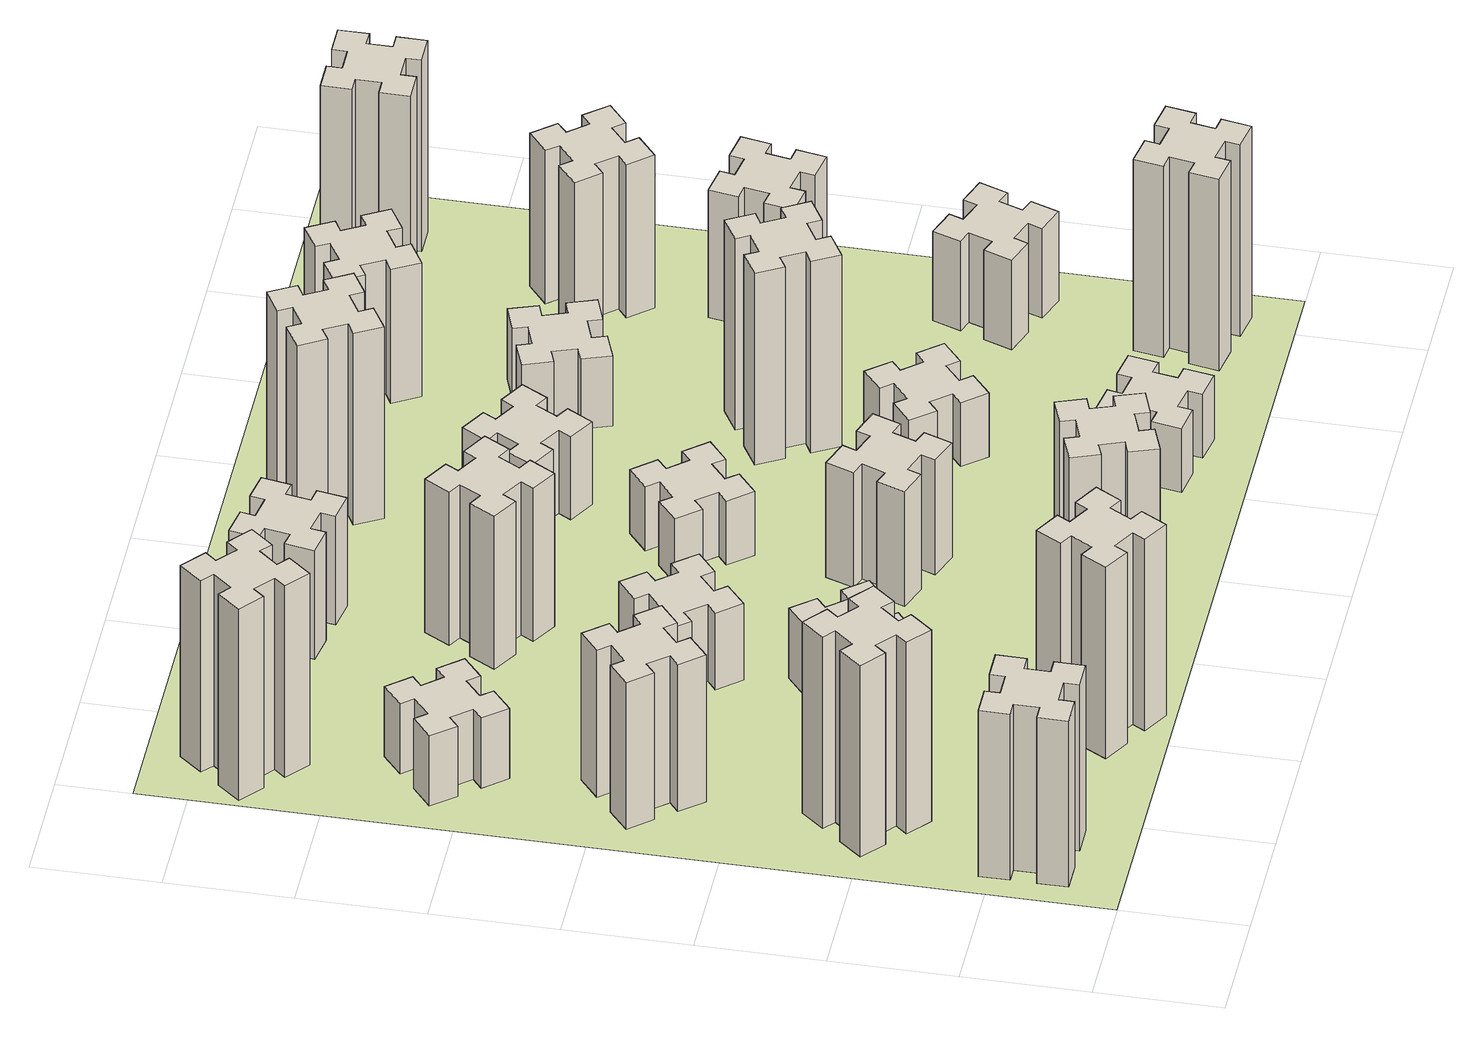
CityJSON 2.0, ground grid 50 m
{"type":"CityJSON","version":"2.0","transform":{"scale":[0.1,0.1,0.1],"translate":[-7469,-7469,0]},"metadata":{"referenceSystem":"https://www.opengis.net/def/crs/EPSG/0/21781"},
"CityObjects":{
"building1":{"type":"Building","attributes":{"class":"1000","function":"1000","usage":"1000","yearOfConstruction":2016,"roofType":"1000","measuredHeight":78,"storeysAboveGround":30,"storeysBelowGround":0},"geometry":[{"type":"Solid","lod":"1","boundaries":[[[[0,1,2,3,4,5,6,7,8,9,10,11,12,13,14,15,16,17,18,19]],[[17,16,20,21]],[[16,15,22,20]],[[15,14,23,22]],[[14,13,24,23]],[[13,12,25,24]],[[12,11,26,25]],[[11,10,27,26]],[[10,9,28,27]],[[9,8,29,28]],[[8,7,30,29]],[[7,6,31,30]],[[6,5,32,31]],[[5,4,33,32]],[[4,3,34,33]],[[3,2,35,34]],[[2,1,36,35]],[[1,0,37,36]],[[0,19,38,37]],[[19,18,39,38]],[[18,17,21,39]],[[24,25,26,27,28,29,30,31,32,33,34,35,36,37,38,39,21,20,22,23]]]]}]},
"building2":{"type":"Building","attributes":{"class":"1000","function":"1000","usage":"1000","yearOfConstruction":2016,"roofType":"1000","measuredHeight":90,"storeysAboveGround":30,"storeysBelowGround":0},"geometry":[{"type":"Solid","lod":"1","boundaries":[[[[40,41,42,43,44,45,46,47,48,49,50,51,52,53,54,55,56,57,58,59]],[[57,56,60,61]],[[56,55,62,60]],[[55,54,63,62]],[[54,53,64,63]],[[53,52,65,64]],[[52,51,66,65]],[[51,50,67,66]],[[50,49,68,67]],[[49,48,69,68]],[[48,47,70,69]],[[47,46,71,70]],[[46,45,72,71]],[[45,44,73,72]],[[44,43,74,73]],[[43,42,75,74]],[[42,41,76,75]],[[41,40,77,76]],[[40,59,78,77]],[[59,58,79,78]],[[58,57,61,79]],[[64,65,66,67,68,69,70,71,72,73,74,75,76,77,78,79,61,60,62,63]]]]}]},
"building3":{"type":"Building","attributes":{"class":"1000","function":"1000","usage":"1000","yearOfConstruction":2016,"roofType":"1000","measuredHeight":69,"storeysAboveGround":30,"storeysBelowGround":0},"geometry":[{"type":"Solid","lod":"1","boundaries":[[[[80,81,82,83,84,85,86,87,88,89,90,91,92,93,94,95,96,97,98,99]],[[97,96,100,101]],[[96,95,102,100]],[[95,94,103,102]],[[94,93,104,103]],[[93,92,105,104]],[[92,91,106,105]],[[91,90,107,106]],[[90,89,108,107]],[[89,88,109,108]],[[88,87,110,109]],[[87,86,111,110]],[[86,85,112,111]],[[85,84,113,112]],[[84,83,114,113]],[[83,82,115,114]],[[82,81,116,115]],[[81,80,117,116]],[[80,99,118,117]],[[99,98,119,118]],[[98,97,101,119]],[[104,105,106,107,108,109,110,111,112,113,114,115,116,117,118,119,101,100,102,103]]]]}]},
"building4":{"type":"Building","attributes":{"class":"1000","function":"1000","usage":"1000","yearOfConstruction":2016,"roofType":"1000","measuredHeight":33,"storeysAboveGround":30,"storeysBelowGround":0},"geometry":[{"type":"Solid","lod":"1","boundaries":[[[[120,121,122,123,124,125,126,127,128,129,130,131,132,133,134,135,136,137,138,139]],[[137,136,140,141]],[[136,135,142,140]],[[135,134,143,142]],[[134,133,144,143]],[[133,132,145,144]],[[132,131,146,145]],[[131,130,147,146]],[[130,129,148,147]],[[129,128,149,148]],[[128,127,150,149]],[[127,126,151,150]],[[126,125,152,151]],[[125,124,153,152]],[[124,123,154,153]],[[123,122,155,154]],[[122,121,156,155]],[[121,120,157,156]],[[120,139,158,157]],[[139,138,159,158]],[[138,137,141,159]],[[144,145,146,147,148,149,150,151,152,153,154,155,156,157,158,159,141,140,142,143]]]]}]},
"building5":{"type":"Building","attributes":{"class":"1000","function":"1000","usage":"1000","yearOfConstruction":2016,"roofType":"1000","measuredHeight":90,"storeysAboveGround":30,"storeysBelowGround":0},"geometry":[{"type":"Solid","lod":"1","boundaries":[[[[160,161,162,163,164,165,166,167,168,169,170,171,172,173,174,175,176,177,178,179]],[[177,176,180,181]],[[176,175,182,180]],[[175,174,183,182]],[[174,173,184,183]],[[173,172,185,184]],[[172,171,186,185]],[[171,170,187,186]],[[170,169,188,187]],[[169,168,189,188]],[[168,167,190,189]],[[167,166,191,190]],[[166,165,192,191]],[[165,164,193,192]],[[164,163,194,193]],[[163,162,195,194]],[[162,161,196,195]],[[161,160,197,196]],[[160,179,198,197]],[[179,178,199,198]],[[178,177,181,199]],[[184,185,186,187,188,189,190,191,192,193,194,195,196,197,198,199,181,180,182,183]]]]}]},
"building6":{"type":"Building","attributes":{"class":"1000","function":"1000","usage":"1000","yearOfConstruction":2016,"roofType":"1000","measuredHeight":90,"storeysAboveGround":30,"storeysBelowGround":0},"geometry":[{"type":"Solid","lod":"1","boundaries":[[[[200,201,202,203,204,205,206,207,208,209,210,211,212,213,214,215,216,217,218,219]],[[217,216,220,221]],[[216,215,222,220]],[[215,214,223,222]],[[214,213,224,223]],[[213,212,225,224]],[[212,211,226,225]],[[211,210,227,226]],[[210,209,228,227]],[[209,208,229,228]],[[208,207,230,229]],[[207,206,231,230]],[[206,205,232,231]],[[205,204,233,232]],[[204,203,234,233]],[[203,202,235,234]],[[202,201,236,235]],[[201,200,237,236]],[[200,219,238,237]],[[219,218,239,238]],[[218,217,221,239]],[[224,225,226,227,228,229,230,231,232,233,234,235,236,237,238,239,221,220,222,223]]]]}]},
"building7":{"type":"Building","attributes":{"class":"1000","function":"1000","usage":"1000","yearOfConstruction":2016,"roofType":"1000","measuredHeight":33,"storeysAboveGround":30,"storeysBelowGround":0},"geometry":[{"type":"Solid","lod":"1","boundaries":[[[[240,241,242,243,244,245,246,247,248,249,250,251,252,253,254,255,256,257,258,259]],[[257,256,260,261]],[[256,255,262,260]],[[255,254,263,262]],[[254,253,264,263]],[[253,252,265,264]],[[252,251,266,265]],[[251,250,267,266]],[[250,249,268,267]],[[249,248,269,268]],[[248,247,270,269]],[[247,246,271,270]],[[246,245,272,271]],[[245,244,273,272]],[[244,243,274,273]],[[243,242,275,274]],[[242,241,276,275]],[[241,240,277,276]],[[240,259,278,277]],[[259,258,279,278]],[[258,257,261,279]],[[264,265,266,267,268,269,270,271,272,273,274,275,276,277,278,279,261,260,262,263]]]]}]},
"building8":{"type":"Building","attributes":{"class":"1000","function":"1000","usage":"1000","yearOfConstruction":2016,"roofType":"1000","measuredHeight":36,"storeysAboveGround":30,"storeysBelowGround":0},"geometry":[{"type":"Solid","lod":"1","boundaries":[[[[280,281,282,283,284,285,286,287,288,289,290,291,292,293,294,295,296,297,298,299]],[[297,296,300,301]],[[296,295,302,300]],[[295,294,303,302]],[[294,293,304,303]],[[293,292,305,304]],[[292,291,306,305]],[[291,290,307,306]],[[290,289,308,307]],[[289,288,309,308]],[[288,287,310,309]],[[287,286,311,310]],[[286,285,312,311]],[[285,284,313,312]],[[284,283,314,313]],[[283,282,315,314]],[[282,281,316,315]],[[281,280,317,316]],[[280,299,318,317]],[[299,298,319,318]],[[298,297,301,319]],[[304,305,306,307,308,309,310,311,312,313,314,315,316,317,318,319,301,300,302,303]]]]}]},
"building9":{"type":"Building","attributes":{"class":"1000","function":"1000","usage":"1000","yearOfConstruction":2016,"roofType":"1000","measuredHeight":87,"storeysAboveGround":30,"storeysBelowGround":0},"geometry":[{"type":"Solid","lod":"1","boundaries":[[[[320,321,322,323,324,325,326,327,328,329,330,331,332,333,334,335,336,337,338,339]],[[337,336,340,341]],[[336,335,342,340]],[[335,334,343,342]],[[334,333,344,343]],[[333,332,345,344]],[[332,331,346,345]],[[331,330,347,346]],[[330,329,348,347]],[[329,328,349,348]],[[328,327,350,349]],[[327,326,351,350]],[[326,325,352,351]],[[325,324,353,352]],[[324,323,354,353]],[[323,322,355,354]],[[322,321,356,355]],[[321,320,357,356]],[[320,339,358,357]],[[339,338,359,358]],[[338,337,341,359]],[[344,345,346,347,348,349,350,351,352,353,354,355,356,357,358,359,341,340,342,343]]]]}]},
"building10":{"type":"Building","attributes":{"class":"1000","function":"1000","usage":"1000","yearOfConstruction":2016,"roofType":"1000","measuredHeight":72,"storeysAboveGround":30,"storeysBelowGround":0},"geometry":[{"type":"Solid","lod":"1","boundaries":[[[[360,361,362,363,364,365,366,367,368,369,370,371,372,373,374,375,376,377,378,379]],[[377,376,380,381]],[[376,375,382,380]],[[375,374,383,382]],[[374,373,384,383]],[[373,372,385,384]],[[372,371,386,385]],[[371,370,387,386]],[[370,369,388,387]],[[369,368,389,388]],[[368,367,390,389]],[[367,366,391,390]],[[366,365,392,391]],[[365,364,393,392]],[[364,363,394,393]],[[363,362,395,394]],[[362,361,396,395]],[[361,360,397,396]],[[360,379,398,397]],[[379,378,399,398]],[[378,377,381,399]],[[384,385,386,387,388,389,390,391,392,393,394,395,396,397,398,399,381,380,382,383]]]]}]},
"building11":{"type":"Building","attributes":{"class":"1000","function":"1000","usage":"1000","yearOfConstruction":2016,"roofType":"1000","measuredHeight":51,"storeysAboveGround":30,"storeysBelowGround":0},"geometry":[{"type":"Solid","lod":"1","boundaries":[[[[400,401,402,403,404,405,406,407,408,409,410,411,412,413,414,415,416,417,418,419]],[[417,416,420,421]],[[416,415,422,420]],[[415,414,423,422]],[[414,413,424,423]],[[413,412,425,424]],[[412,411,426,425]],[[411,410,427,426]],[[410,409,428,427]],[[409,408,429,428]],[[408,407,430,429]],[[407,406,431,430]],[[406,405,432,431]],[[405,404,433,432]],[[404,403,434,433]],[[403,402,435,434]],[[402,401,436,435]],[[401,400,437,436]],[[400,419,438,437]],[[419,418,439,438]],[[418,417,421,439]],[[424,425,426,427,428,429,430,431,432,433,434,435,436,437,438,439,421,420,422,423]]]]}]},
"building12":{"type":"Building","attributes":{"class":"1000","function":"1000","usage":"1000","yearOfConstruction":2016,"roofType":"1000","measuredHeight":54,"storeysAboveGround":30,"storeysBelowGround":0},"geometry":[{"type":"Solid","lod":"1","boundaries":[[[[440,441,442,443,444,445,446,447,448,449,450,451,452,453,454,455,456,457,458,459]],[[457,456,460,461]],[[456,455,462,460]],[[455,454,463,462]],[[454,453,464,463]],[[453,452,465,464]],[[452,451,466,465]],[[451,450,467,466]],[[450,449,468,467]],[[449,448,469,468]],[[448,447,470,469]],[[447,446,471,470]],[[446,445,472,471]],[[445,444,473,472]],[[444,443,474,473]],[[443,442,475,474]],[[442,441,476,475]],[[441,440,477,476]],[[440,459,478,477]],[[459,458,479,478]],[[458,457,461,479]],[[464,465,466,467,468,469,470,471,472,473,474,475,476,477,478,479,461,460,462,463]]]]}]},
"building13":{"type":"Building","attributes":{"class":"1000","function":"1000","usage":"1000","yearOfConstruction":2016,"roofType":"1000","measuredHeight":30,"storeysAboveGround":30,"storeysBelowGround":0},"geometry":[{"type":"Solid","lod":"1","boundaries":[[[[480,481,482,483,484,485,486,487,488,489,490,491,492,493,494,495,496,497,498,499]],[[497,496,500,501]],[[496,495,502,500]],[[495,494,503,502]],[[494,493,504,503]],[[493,492,505,504]],[[492,491,506,505]],[[491,490,507,506]],[[490,489,508,507]],[[489,488,509,508]],[[488,487,510,509]],[[487,486,511,510]],[[486,485,512,511]],[[485,484,513,512]],[[484,483,514,513]],[[483,482,515,514]],[[482,481,516,515]],[[481,480,517,516]],[[480,499,518,517]],[[499,498,519,518]],[[498,497,501,519]],[[504,505,506,507,508,509,510,511,512,513,514,515,516,517,518,519,501,500,502,503]]]]}]},
"building14":{"type":"Building","attributes":{"class":"1000","function":"1000","usage":"1000","yearOfConstruction":2016,"roofType":"1000","measuredHeight":39,"storeysAboveGround":30,"storeysBelowGround":0},"geometry":[{"type":"Solid","lod":"1","boundaries":[[[[520,521,522,523,524,525,526,527,528,529,530,531,532,533,534,535,536,537,538,539]],[[537,536,540,541]],[[536,535,542,540]],[[535,534,543,542]],[[534,533,544,543]],[[533,532,545,544]],[[532,531,546,545]],[[531,530,547,546]],[[530,529,548,547]],[[529,528,549,548]],[[528,527,550,549]],[[527,526,551,550]],[[526,525,552,551]],[[525,524,553,552]],[[524,523,554,553]],[[523,522,555,554]],[[522,521,556,555]],[[521,520,557,556]],[[520,539,558,557]],[[539,538,559,558]],[[538,537,541,559]],[[544,545,546,547,548,549,550,551,552,553,554,555,556,557,558,559,541,540,542,543]]]]}]},
"building15":{"type":"Building","attributes":{"class":"1000","function":"1000","usage":"1000","yearOfConstruction":2016,"roofType":"1000","measuredHeight":30,"storeysAboveGround":30,"storeysBelowGround":0},"geometry":[{"type":"Solid","lod":"1","boundaries":[[[[560,561,562,563,564,565,566,567,568,569,570,571,572,573,574,575,576,577,578,579]],[[577,576,580,581]],[[576,575,582,580]],[[575,574,583,582]],[[574,573,584,583]],[[573,572,585,584]],[[572,571,586,585]],[[571,570,587,586]],[[570,569,588,587]],[[569,568,589,588]],[[568,567,590,589]],[[567,566,591,590]],[[566,565,592,591]],[[565,564,593,592]],[[564,563,594,593]],[[563,562,595,594]],[[562,561,596,595]],[[561,560,597,596]],[[560,579,598,597]],[[579,578,599,598]],[[578,577,581,599]],[[584,585,586,587,588,589,590,591,592,593,594,595,596,597,598,599,581,580,582,583]]]]}]},
"building16":{"type":"Building","attributes":{"class":"1000","function":"1000","usage":"1000","yearOfConstruction":2016,"roofType":"1000","measuredHeight":90,"storeysAboveGround":30,"storeysBelowGround":0},"geometry":[{"type":"Solid","lod":"1","boundaries":[[[[600,601,602,603,604,605,606,607,608,609,610,611,612,613,614,615,616,617,618,619]],[[617,616,620,621]],[[616,615,622,620]],[[615,614,623,622]],[[614,613,624,623]],[[613,612,625,624]],[[612,611,626,625]],[[611,610,627,626]],[[610,609,628,627]],[[609,608,629,628]],[[608,607,630,629]],[[607,606,631,630]],[[606,605,632,631]],[[605,604,633,632]],[[604,603,634,633]],[[603,602,635,634]],[[602,601,636,635]],[[601,600,637,636]],[[600,619,638,637]],[[619,618,639,638]],[[618,617,621,639]],[[624,625,626,627,628,629,630,631,632,633,634,635,636,637,638,639,621,620,622,623]]]]}]},
"building17":{"type":"Building","attributes":{"class":"1000","function":"1000","usage":"1000","yearOfConstruction":2016,"roofType":"1000","measuredHeight":30,"storeysAboveGround":30,"storeysBelowGround":0},"geometry":[{"type":"Solid","lod":"1","boundaries":[[[[640,641,642,643,644,645,646,647,648,649,650,651,652,653,654,655,656,657,658,659]],[[657,656,660,661]],[[656,655,662,660]],[[655,654,663,662]],[[654,653,664,663]],[[653,652,665,664]],[[652,651,666,665]],[[651,650,667,666]],[[650,649,668,667]],[[649,648,669,668]],[[648,647,670,669]],[[647,646,671,670]],[[646,645,672,671]],[[645,644,673,672]],[[644,643,674,673]],[[643,642,675,674]],[[642,641,676,675]],[[641,640,677,676]],[[640,659,678,677]],[[659,658,679,678]],[[658,657,661,679]],[[664,665,666,667,668,669,670,671,672,673,674,675,676,677,678,679,661,660,662,663]]]]}]},
"building18":{"type":"Building","attributes":{"class":"1000","function":"1000","usage":"1000","yearOfConstruction":2016,"roofType":"1000","measuredHeight":90,"storeysAboveGround":30,"storeysBelowGround":0},"geometry":[{"type":"Solid","lod":"1","boundaries":[[[[680,681,682,683,684,685,686,687,688,689,690,691,692,693,694,695,696,697,698,699]],[[697,696,700,701]],[[696,695,702,700]],[[695,694,703,702]],[[694,693,704,703]],[[693,692,705,704]],[[692,691,706,705]],[[691,690,707,706]],[[690,689,708,707]],[[689,688,709,708]],[[688,687,710,709]],[[687,686,711,710]],[[686,685,712,711]],[[685,684,713,712]],[[684,683,714,713]],[[683,682,715,714]],[[682,681,716,715]],[[681,680,717,716]],[[680,699,718,717]],[[699,698,719,718]],[[698,697,701,719]],[[704,705,706,707,708,709,710,711,712,713,714,715,716,717,718,719,701,700,702,703]]]]}]},
"building19":{"type":"Building","attributes":{"class":"1000","function":"1000","usage":"1000","yearOfConstruction":2016,"roofType":"1000","measuredHeight":33,"storeysAboveGround":30,"storeysBelowGround":0},"geometry":[{"type":"Solid","lod":"1","boundaries":[[[[720,721,722,723,724,725,726,727,728,729,730,731,732,733,734,735,736,737,738,739]],[[737,736,740,741]],[[736,735,742,740]],[[735,734,743,742]],[[734,733,744,743]],[[733,732,745,744]],[[732,731,746,745]],[[731,730,747,746]],[[730,729,748,747]],[[729,728,749,748]],[[728,727,750,749]],[[727,726,751,750]],[[726,725,752,751]],[[725,724,753,752]],[[724,723,754,753]],[[723,722,755,754]],[[722,721,756,755]],[[721,720,757,756]],[[720,739,758,757]],[[739,738,759,758]],[[738,737,741,759]],[[744,745,746,747,748,749,750,751,752,753,754,755,756,757,758,759,741,740,742,743]]]]}]},
"building20":{"type":"Building","attributes":{"class":"1000","function":"1000","usage":"1000","yearOfConstruction":2016,"roofType":"1000","measuredHeight":90,"storeysAboveGround":30,"storeysBelowGround":0},"geometry":[{"type":"Solid","lod":"1","boundaries":[[[[760,761,762,763,764,765,766,767,768,769,770,771,772,773,774,775,776,777,778,779]],[[777,776,780,781]],[[776,775,782,780]],[[775,774,783,782]],[[774,773,784,783]],[[773,772,785,784]],[[772,771,786,785]],[[771,770,787,786]],[[770,769,788,787]],[[769,768,789,788]],[[768,767,790,789]],[[767,766,791,790]],[[766,765,792,791]],[[765,764,793,792]],[[764,763,794,793]],[[763,762,795,794]],[[762,761,796,795]],[[761,760,797,796]],[[760,779,798,797]],[[779,778,799,798]],[[778,777,781,799]],[[784,785,786,787,788,789,790,791,792,793,794,795,796,797,798,799,781,780,782,783]]]]}]},
"building21":{"type":"Building","attributes":{"class":"1000","function":"1000","usage":"1000","yearOfConstruction":2016,"roofType":"1000","measuredHeight":63,"storeysAboveGround":30,"storeysBelowGround":0},"geometry":[{"type":"Solid","lod":"1","boundaries":[[[[800,801,802,803,804,805,806,807,808,809,810,811,812,813,814,815,816,817,818,819]],[[817,816,820,821]],[[816,815,822,820]],[[815,814,823,822]],[[814,813,824,823]],[[813,812,825,824]],[[812,811,826,825]],[[811,810,827,826]],[[810,809,828,827]],[[809,808,829,828]],[[808,807,830,829]],[[807,806,831,830]],[[806,805,832,831]],[[805,804,833,832]],[[804,803,834,833]],[[803,802,835,834]],[[802,801,836,835]],[[801,800,837,836]],[[800,819,838,837]],[[819,818,839,838]],[[818,817,821,839]],[[824,825,826,827,828,829,830,831,832,833,834,835,836,837,838,839,821,820,822,823]]]]}]},
"building22":{"type":"Building","attributes":{"class":"1000","function":"1000","usage":"1000","yearOfConstruction":2016,"roofType":"1000","measuredHeight":42,"storeysAboveGround":30,"storeysBelowGround":0},"geometry":[{"type":"Solid","lod":"1","boundaries":[[[[840,841,842,843,844,845,846,847,848,849,850,851,852,853,854,855,856,857,858,859]],[[857,856,860,861]],[[856,855,862,860]],[[855,854,863,862]],[[854,853,864,863]],[[853,852,865,864]],[[852,851,866,865]],[[851,850,867,866]],[[850,849,868,867]],[[849,848,869,868]],[[848,847,870,869]],[[847,846,871,870]],[[846,845,872,871]],[[845,844,873,872]],[[844,843,874,873]],[[843,842,875,874]],[[842,841,876,875]],[[841,840,877,876]],[[840,859,878,877]],[[859,858,879,878]],[[858,857,861,879]],[[864,865,866,867,868,869,870,871,872,873,874,875,876,877,878,879,861,860,862,863]]]]}]},
"building23":{"type":"Building","attributes":{"class":"1000","function":"1000","usage":"1000","yearOfConstruction":2016,"roofType":"1000","measuredHeight":60,"storeysAboveGround":30,"storeysBelowGround":0},"geometry":[{"type":"Solid","lod":"1","boundaries":[[[[880,881,882,883,884,885,886,887,888,889,890,891,892,893,894,895,896,897,898,899]],[[897,896,900,901]],[[896,895,902,900]],[[895,894,903,902]],[[894,893,904,903]],[[893,892,905,904]],[[892,891,906,905]],[[891,890,907,906]],[[890,889,908,907]],[[889,888,909,908]],[[888,887,910,909]],[[887,886,911,910]],[[886,885,912,911]],[[885,884,913,912]],[[884,883,914,913]],[[883,882,915,914]],[[882,881,916,915]],[[881,880,917,916]],[[880,899,918,917]],[[899,898,919,918]],[[898,897,901,919]],[[904,905,906,907,908,909,910,911,912,913,914,915,916,917,918,919,901,900,902,903]]]]}]},
"building24":{"type":"Building","attributes":{"class":"1000","function":"1000","usage":"1000","yearOfConstruction":2016,"roofType":"1000","measuredHeight":72,"storeysAboveGround":30,"storeysBelowGround":0},"geometry":[{"type":"Solid","lod":"1","boundaries":[[[[920,921,922,923,924,925,926,927,928,929,930,931,932,933,934,935,936,937,938,939]],[[937,936,940,941]],[[936,935,942,940]],[[935,934,943,942]],[[934,933,944,943]],[[933,932,945,944]],[[932,931,946,945]],[[931,930,947,946]],[[930,929,948,947]],[[929,928,949,948]],[[928,927,950,949]],[[927,926,951,950]],[[926,925,952,951]],[[925,924,953,952]],[[924,923,954,953]],[[923,922,955,954]],[[922,921,956,955]],[[921,920,957,956]],[[920,939,958,957]],[[939,938,959,958]],[[938,937,941,959]],[[944,945,946,947,948,949,950,951,952,953,954,955,956,957,958,959,941,940,942,943]]]]}]},
"building25":{"type":"Building","attributes":{"class":"1000","function":"1000","usage":"1000","yearOfConstruction":2016,"roofType":"1000","measuredHeight":90,"storeysAboveGround":30,"storeysBelowGround":0},"geometry":[{"type":"Solid","lod":"1","boundaries":[[[[960,961,962,963,964,965,966,967,968,969,970,971,972,973,974,975,976,977,978,979]],[[977,976,980,981]],[[976,975,982,980]],[[975,974,983,982]],[[974,973,984,983]],[[973,972,985,984]],[[972,971,986,985]],[[971,970,987,986]],[[970,969,988,987]],[[969,968,989,988]],[[968,967,990,989]],[[967,966,991,990]],[[966,965,992,991]],[[965,964,993,992]],[[964,963,994,993]],[[963,962,995,994]],[[962,961,996,995]],[[961,960,997,996]],[[960,979,998,997]],[[979,978,999,998]],[[978,977,981,999]],[[984,985,986,987,988,989,990,991,992,993,994,995,996,997,998,999,981,980,982,983]]]]}]},
"landuse1":{"type":"LandUse","attributes":{"name":"plot1","function":"1010"},"geometry":[{"type":"MultiSurface","lod":"1","boundaries":[[[1000,1001,1002,1003]]]}]}
},
"vertices":[
[165,425,0],[165,325,0],[105,325,0],[105,205,0],[225,205,0],[225,265,0],[325,265,0],[325,205,0],[445,205,0],[445,325,0],[385,325,0],[385,425,0],[445,425,0],[445,545,0],[325,545,0],[325,485,0],[225,485,0],[225,545,0],[105,545,0],[105,425,0],[225,485,780],[225,545,780],[325,485,780],[325,545,780],[445,545,780],[445,425,780],[385,425,780],[385,325,780],[445,325,780],[445,205,780],[325,205,780],[325,265,780],[225,265,780],[225,205,780],[105,205,780],[105,325,780],[165,325,780],[165,425,780],[105,425,780],[105,545,780],
[484,1067,0],[408,1132,0],[446,1178,0],[354,1255,0],[277,1163,0],[323,1124,0],[259,1048,0],[213,1086,0],[136,994,0],[228,917,0],[266,963,0],[343,899,0],[304,853,0],[396,776,0],[473,868,0],[427,906,0],[492,983,0],[538,944,0],[615,1036,0],[523,1113,0],[492,983,900],[538,944,900],[427,906,900],[473,868,900],[396,776,900],[304,853,900],[343,899,900],[266,963,900],[228,917,900],[136,994,900],[213,1086,900],[259,1048,900],[323,1124,900],[277,1163,900],[354,1255,900],[446,1178,900],[408,1132,900],[484,1067,900],[523,1113,900],[615,1036,900],
[492,1888,0],[427,1964,0],[473,2003,0],[396,2095,0],[304,2018,0],[343,1972,0],[266,1907,0],[228,1953,0],[136,1876,0],[213,1784,0],[259,1823,0],[323,1746,0],[277,1708,0],[354,1616,0],[446,1693,0],[408,1739,0],[484,1803,0],[523,1757,0],[615,1834,0],[538,1926,0],[484,1803,690],[523,1757,690],[408,1739,690],[446,1693,690],[354,1616,690],[277,1708,690],[323,1746,690],[259,1823,690],[213,1784,690],[136,1876,690],[228,1953,690],[266,1907,690],[343,1972,690],[304,2018,690],[396,2095,690],[473,2003,690],[427,1964,690],[492,1888,690],[538,1926,690],[615,1834,690],
[492,2628,0],[427,2704,0],[473,2743,0],[396,2835,0],[304,2758,0],[343,2712,0],[266,2647,0],[228,2693,0],[136,2616,0],[213,2524,0],[259,2563,0],[323,2486,0],[277,2448,0],[354,2356,0],[446,2433,0],[408,2479,0],[484,2543,0],[523,2497,0],[615,2574,0],[538,2666,0],[484,2543,330],[523,2497,330],[408,2479,330],[446,2433,330],[354,2356,330],[277,2448,330],[323,2486,330],[259,2563,330],[213,2524,330],[136,2616,330],[228,2693,330],[266,2647,330],[343,2712,330],[304,2758,330],[396,2835,330],[473,2743,330],[427,2704,330],[492,2628,330],[538,2666,330],[615,2574,330],
[1214,346,0],[1127,396,0],[1157,448,0],[1053,508,0],[993,404,0],[1045,374,0],[995,287,0],[943,317,0],[883,213,0],[987,153,0],[1017,205,0],[1104,155,0],[1074,103,0],[1178,43,0],[1238,147,0],[1186,177,0],[1236,264,0],[1288,234,0],[1348,338,0],[1244,398,0],[1236,264,900],[1288,234,900],[1186,177,900],[1238,147,900],[1178,43,900],[1074,103,900],[1104,155,900],[1017,205,900],[987,153,900],[883,213,900],[943,317,900],[995,287,900],[1045,374,900],[993,404,900],[1053,508,900],[1157,448,900],[1127,396,900],[1214,346,900],[1244,398,900],[1348,338,900],
[384,3387,0],[308,3452,0],[346,3498,0],[254,3575,0],[177,3483,0],[223,3444,0],[159,3368,0],[113,3406,0],[36,3314,0],[128,3237,0],[166,3283,0],[243,3219,0],[204,3173,0],[296,3096,0],[373,3188,0],[327,3226,0],[392,3303,0],[438,3264,0],[515,3356,0],[423,3433,0],[392,3303,900],[438,3264,900],[327,3226,900],[373,3188,900],[296,3096,900],[204,3173,900],[243,3219,900],[166,3283,900],[128,3237,900],[36,3314,900],[113,3406,900],[159,3368,900],[223,3444,900],[177,3483,900],[254,3575,900],[346,3498,900],[308,3452,900],[384,3387,900],[423,3433,900],[515,3356,900],
[1083,1332,0],[1006,1267,0],[968,1313,0],[876,1236,0],[953,1144,0],[999,1183,0],[1063,1106,0],[1017,1068,0],[1094,976,0],[1186,1053,0],[1148,1099,0],[1224,1163,0],[1263,1117,0],[1355,1194,0],[1278,1286,0],[1232,1248,0],[1167,1324,0],[1213,1363,0],[1136,1455,0],[1044,1378,0],[1167,1324,330],[1213,1363,330],[1232,1248,330],[1278,1286,330],[1355,1194,330],[1263,1117,330],[1224,1163,330],[1148,1099,330],[1186,1053,330],[1094,976,330],[1017,1068,330],[1063,1106,330],[999,1183,330],[953,1144,330],[876,1236,330],[968,1313,330],[1006,1267,330],[1083,1332,330],[1044,1378,330],[1136,1455,330],
[1083,1972,0],[1006,1907,0],[968,1953,0],[876,1876,0],[953,1784,0],[999,1823,0],[1063,1746,0],[1017,1708,0],[1094,1616,0],[1186,1693,0],[1148,1739,0],[1224,1803,0],[1263,1757,0],[1355,1834,0],[1278,1926,0],[1232,1888,0],[1167,1964,0],[1213,2003,0],[1136,2095,0],[1044,2018,0],[1167,1964,360],[1213,2003,360],[1232,1888,360],[1278,1926,360],[1355,1834,360],[1263,1757,360],[1224,1803,360],[1148,1739,360],[1186,1693,360],[1094,1616,360],[1017,1708,360],[1063,1746,360],[999,1823,360],[953,1784,360],[876,1876,360],[968,1953,360],[1006,1907,360],[1083,1972,360],[1044,2018,360],[1136,2095,360],
[1765,496,0],[1671,462,0],[1650,518,0],[1537,477,0],[1579,364,0],[1635,385,0],[1669,291,0],[1613,270,0],[1654,157,0],[1767,199,0],[1746,255,0],[1840,289,0],[1860,233,0],[1973,274,0],[1932,387,0],[1876,366,0],[1842,460,0],[1898,480,0],[1857,593,0],[1744,552,0],[1842,460,870],[1898,480,870],[1876,366,870],[1932,387,870],[1973,274,870],[1860,233,870],[1840,289,870],[1746,255,870],[1767,199,870],[1654,157,870],[1613,270,870],[1669,291,870],[1635,385,870],[1579,364,870],[1537,477,870],[1650,518,870],[1671,462,870],[1765,496,870],[1744,552,870],[1857,593,870],
[1314,2666,0],[1227,2716,0],[1257,2768,0],[1153,2828,0],[1093,2724,0],[1145,2694,0],[1095,2607,0],[1043,2637,0],[983,2533,0],[1087,2473,0],[1117,2525,0],[1204,2475,0],[1174,2423,0],[1278,2363,0],[1338,2467,0],[1286,2497,0],[1336,2584,0],[1388,2554,0],[1448,2658,0],[1344,2718,0],[1336,2584,720],[1388,2554,720],[1286,2497,720],[1338,2467,720],[1278,2363,720],[1174,2423,720],[1204,2475,720],[1117,2525,720],[1087,2473,720],[983,2533,720],[1043,2637,720],[1095,2607,720],[1145,2694,720],[1093,2724,720],[1153,2828,720],[1257,2768,720],[1227,2716,720],[1314,2666,720],[1344,2718,720],[1448,2658,720],
[1016,3404,0],[998,3305,0],[939,3316,0],[918,3197,0],[1037,3177,0],[1047,3236,0],[1145,3218,0],[1135,3159,0],[1253,3138,0],[1274,3257,0],[1215,3267,0],[1232,3365,0],[1291,3355,0],[1312,3473,0],[1194,3494,0],[1184,3435,0],[1085,3452,0],[1096,3511,0],[977,3532,0],[957,3414,0],[1085,3452,510],[1096,3511,510],[1184,3435,510],[1194,3494,510],[1312,3473,510],[1291,3355,510],[1232,3365,510],[1215,3267,510],[1274,3257,510],[1253,3138,510],[1135,3159,510],[1145,3218,510],[1047,3236,510],[1037,3177,510],[918,3197,510],[939,3316,510],[998,3305,510],[1016,3404,510],[957,3414,510],[977,3532,510],
[1769,1300,0],[1735,1206,0],[1679,1227,0],[1637,1114,0],[1750,1073,0],[1771,1129,0],[1865,1095,0],[1844,1039,0],[1957,997,0],[1998,1110,0],[1942,1131,0],[1976,1225,0],[2032,1204,0],[2073,1317,0],[1960,1358,0],[1940,1302,0],[1846,1336,0],[1867,1392,0],[1754,1433,0],[1713,1320,0],[1846,1336,540],[1867,1392,540],[1940,1302,540],[1960,1358,540],[2073,1317,540],[2032,1204,540],[1976,1225,540],[1942,1131,540],[1998,1110,540],[1957,997,540],[1844,1039,540],[1865,1095,540],[1771,1129,540],[1750,1073,540],[1637,1114,540],[1679,1227,540],[1735,1206,540],[1769,1300,540],[1713,1320,540],[1754,1433,540],
[1972,1988,0],[1907,2064,0],[1953,2103,0],[1876,2195,0],[1784,2118,0],[1823,2072,0],[1746,2007,0],[1708,2053,0],[1616,1976,0],[1693,1884,0],[1739,1923,0],[1803,1846,0],[1757,1808,0],[1834,1716,0],[1926,1793,0],[1888,1839,0],[1964,1903,0],[2003,1857,0],[2095,1934,0],[2018,2026,0],[1964,1903,300],[2003,1857,300],[1888,1839,300],[1926,1793,300],[1834,1716,300],[1757,1808,300],[1803,1846,300],[1739,1923,300],[1693,1884,300],[1616,1976,300],[1708,2053,300],[1746,2007,300],[1823,2072,300],[1784,2118,300],[1876,2195,300],[1953,2103,300],[1907,2064,300],[1972,1988,300],[2018,2026,300],[2095,1934,300],
[2026,2497,0],[2076,2584,0],[2128,2554,0],[2188,2658,0],[2084,2718,0],[2054,2666,0],[1967,2716,0],[1997,2768,0],[1893,2828,0],[1833,2724,0],[1885,2694,0],[1835,2607,0],[1783,2637,0],[1723,2533,0],[1827,2473,0],[1857,2525,0],[1944,2475,0],[1914,2423,0],[2018,2363,0],[2078,2467,0],[1944,2475,390],[1914,2423,390],[1857,2525,390],[1827,2473,390],[1723,2533,390],[1783,2637,390],[1835,2607,390],[1885,2694,390],[1833,2724,390],[1893,2828,390],[1997,2768,390],[1967,2716,390],[2054,2666,390],[2084,2718,390],[2188,2658,390],[2128,2554,390],[2076,2584,390],[2026,2497,390],[2078,2467,390],[2018,2363,390],
[2596,444,0],[2578,345,0],[2519,356,0],[2498,237,0],[2617,217,0],[2627,276,0],[2725,258,0],[2715,199,0],[2833,178,0],[2854,297,0],[2795,307,0],[2812,405,0],[2871,395,0],[2892,513,0],[2774,534,0],[2764,475,0],[2665,492,0],[2676,551,0],[2557,572,0],[2537,454,0],[2665,492,300],[2676,551,300],[2764,475,300],[2774,534,300],[2892,513,300],[2871,395,300],[2812,405,300],[2795,307,300],[2854,297,300],[2833,178,300],[2715,199,300],[2725,258,300],[2627,276,300],[2617,217,300],[2498,237,300],[2519,356,300],[2578,345,300],[2596,444,300],[2537,454,300],[2557,572,300],
[1844,3456,0],[1757,3406,0],[1727,3458,0],[1623,3398,0],[1683,3294,0],[1735,3324,0],[1785,3237,0],[1733,3207,0],[1793,3103,0],[1897,3163,0],[1867,3215,0],[1954,3265,0],[1984,3213,0],[2088,3273,0],[2028,3377,0],[1976,3347,0],[1926,3434,0],[1978,3464,0],[1918,3568,0],[1814,3508,0],[1926,3434,900],[1978,3464,900],[1976,3347,900],[2028,3377,900],[2088,3273,900],[1984,3213,900],[1954,3265,900],[1867,3215,900],[1897,3163,900],[1793,3103,900],[1733,3207,900],[1785,3237,900],[1735,3324,900],[1683,3294,900],[1623,3398,900],[1727,3458,900],[1757,3406,900],[1844,3456,900],[1814,3508,900],[1918,3568,900],
[2628,1099,0],[2704,1163,0],[2743,1117,0],[2835,1194,0],[2758,1286,0],[2712,1248,0],[2647,1324,0],[2693,1363,0],[2616,1455,0],[2524,1378,0],[2563,1332,0],[2486,1267,0],[2448,1313,0],[2356,1236,0],[2433,1144,0],[2479,1183,0],[2543,1106,0],[2497,1068,0],[2574,976,0],[2666,1053,0],[2543,1106,300],[2497,1068,300],[2479,1183,300],[2433,1144,300],[2356,1236,300],[2448,1313,300],[2486,1267,300],[2563,1332,300],[2524,1378,300],[2616,1455,300],[2693,1363,300],[2647,1324,300],[2712,1248,300],[2758,1286,300],[2835,1194,300],[2743,1117,300],[2704,1163,300],[2628,1099,300],[2666,1053,300],[2574,976,300],
[2475,1744,0],[2525,1657,0],[2473,1627,0],[2533,1523,0],[2637,1583,0],[2607,1635,0],[2694,1685,0],[2724,1633,0],[2828,1693,0],[2768,1797,0],[2716,1767,0],[2666,1854,0],[2718,1884,0],[2658,1988,0],[2554,1928,0],[2584,1876,0],[2497,1826,0],[2467,1878,0],[2363,1818,0],[2423,1714,0],[2497,1826,900],[2467,1878,900],[2584,1876,900],[2554,1928,900],[2658,1988,900],[2718,1884,900],[2666,1854,900],[2716,1767,900],[2768,1797,900],[2828,1693,900],[2724,1633,900],[2694,1685,900],[2607,1635,900],[2637,1583,900],[2533,1523,900],[2473,1627,900],[2525,1657,900],[2475,1744,900],[2423,1714,900],[2363,1818,900],
[2586,2475,0],[2680,2509,0],[2700,2453,0],[2813,2494,0],[2772,2607,0],[2716,2586,0],[2682,2680,0],[2738,2700,0],[2697,2813,0],[2584,2772,0],[2605,2716,0],[2511,2682,0],[2490,2738,0],[2377,2697,0],[2419,2584,0],[2475,2605,0],[2509,2511,0],[2453,2490,0],[2494,2377,0],[2607,2419,0],[2509,2511,330],[2453,2490,330],[2475,2605,330],[2419,2584,330],[2377,2697,330],[2490,2738,330],[2511,2682,330],[2605,2716,330],[2584,2772,330],[2697,2813,330],[2738,2700,330],[2682,2680,330],[2716,2586,330],[2772,2607,330],[2813,2494,330],[2700,2453,330],[2680,2509,330],[2586,2475,330],[2607,2419,330],[2494,2377,330],
[3504,475,0],[3405,492,0],[3416,551,0],[3297,572,0],[3277,454,0],[3336,444,0],[3318,345,0],[3259,356,0],[3238,237,0],[3357,217,0],[3367,276,0],[3465,258,0],[3455,199,0],[3573,178,0],[3594,297,0],[3535,307,0],[3552,405,0],[3611,395,0],[3632,513,0],[3514,534,0],[3552,405,900],[3611,395,900],[3535,307,900],[3594,297,900],[3573,178,900],[3455,199,900],[3465,258,900],[3367,276,900],[3357,217,900],[3238,237,900],[3259,356,900],[3318,345,900],[3336,444,900],[3277,454,900],[3297,572,900],[3416,551,900],[3405,492,900],[3504,475,900],[3514,534,900],[3632,513,900],
[2716,3347,0],[2666,3434,0],[2718,3464,0],[2658,3568,0],[2554,3508,0],[2584,3456,0],[2497,3406,0],[2467,3458,0],[2363,3398,0],[2423,3294,0],[2475,3324,0],[2525,3237,0],[2473,3207,0],[2533,3103,0],[2637,3163,0],[2607,3215,0],[2694,3265,0],[2724,3213,0],[2828,3273,0],[2768,3377,0],[2694,3265,630],[2724,3213,630],[2607,3215,630],[2637,3163,630],[2533,3103,630],[2473,3207,630],[2525,3237,630],[2475,3324,630],[2423,3294,630],[2363,3398,630],[2467,3458,630],[2497,3406,630],[2584,3456,630],[2554,3508,630],[2658,3568,630],[2718,3464,630],[2666,3434,630],[2716,3347,630],[2768,3377,630],[2828,3273,630],
[3351,1029,0],[3445,995,0],[3424,939,0],[3537,897,0],[3578,1010,0],[3522,1031,0],[3556,1125,0],[3612,1104,0],[3653,1217,0],[3540,1258,0],[3520,1202,0],[3426,1236,0],[3447,1292,0],[3334,1333,0],[3293,1220,0],[3349,1200,0],[3315,1106,0],[3259,1127,0],[3217,1014,0],[3330,973,0],[3315,1106,420],[3259,1127,420],[3349,1200,420],[3293,1220,420],[3334,1333,420],[3447,1292,420],[3426,1236,420],[3520,1202,420],[3540,1258,420],[3653,1217,420],[3612,1104,420],[3556,1125,420],[3522,1031,420],[3578,1010,420],[3537,897,420],[3424,939,420],[3445,995,420],[3351,1029,420],[3330,973,420],[3217,1014,420],
[3267,1856,0],[3365,1838,0],[3355,1779,0],[3473,1758,0],[3494,1877,0],[3435,1887,0],[3452,1985,0],[3511,1975,0],[3532,2093,0],[3414,2114,0],[3404,2055,0],[3305,2072,0],[3316,2131,0],[3197,2152,0],[3177,2034,0],[3236,2024,0],[3218,1925,0],[3159,1936,0],[3138,1817,0],[3257,1797,0],[3218,1925,600],[3159,1936,600],[3236,2024,600],[3177,2034,600],[3197,2152,600],[3316,2131,600],[3305,2072,600],[3404,2055,600],[3414,2114,600],[3532,2093,600],[3511,1975,600],[3452,1985,600],[3435,1887,600],[3494,1877,600],[3473,1758,600],[3355,1779,600],[3365,1838,600],[3267,1856,600],[3257,1797,600],[3138,1817,600],
[3119,2563,0],[3183,2486,0],[3137,2448,0],[3214,2356,0],[3306,2433,0],[3268,2479,0],[3344,2543,0],[3383,2497,0],[3475,2574,0],[3398,2666,0],[3352,2628,0],[3287,2704,0],[3333,2743,0],[3256,2835,0],[3164,2758,0],[3203,2712,0],[3126,2647,0],[3088,2693,0],[2996,2616,0],[3073,2524,0],[3126,2647,720],[3088,2693,720],[3203,2712,720],[3164,2758,720],[3256,2835,720],[3333,2743,720],[3287,2704,720],[3352,2628,720],[3398,2666,720],[3475,2574,720],[3383,2497,720],[3344,2543,720],[3268,2479,720],[3306,2433,720],[3214,2356,720],[3137,2448,720],[3183,2486,720],[3119,2563,720],[3073,2524,720],[2996,2616,720],
[3285,3325,0],[3385,3325,0],[3385,3265,0],[3505,3265,0],[3505,3385,0],[3445,3385,0],[3445,3485,0],[3505,3485,0],[3505,3605,0],[3385,3605,0],[3385,3545,0],[3285,3545,0],[3285,3605,0],[3165,3605,0],[3165,3485,0],[3225,3485,0],[3225,3385,0],[3165,3385,0],[3165,3265,0],[3285,3265,0],[3225,3385,900],[3165,3385,900],[3225,3485,900],[3165,3485,900],[3165,3605,900],[3285,3605,900],[3285,3545,900],[3385,3545,900],[3385,3605,900],[3505,3605,900],[3505,3485,900],[3445,3485,900],[3445,3385,900],[3505,3385,900],[3505,3265,900],[3385,3265,900],[3385,3325,900],[3285,3325,900],[3285,3265,900],[3165,3265,900],
[5,3705,0],[3705,3705,0],[3705,5,0],[5,5,0]
]}
